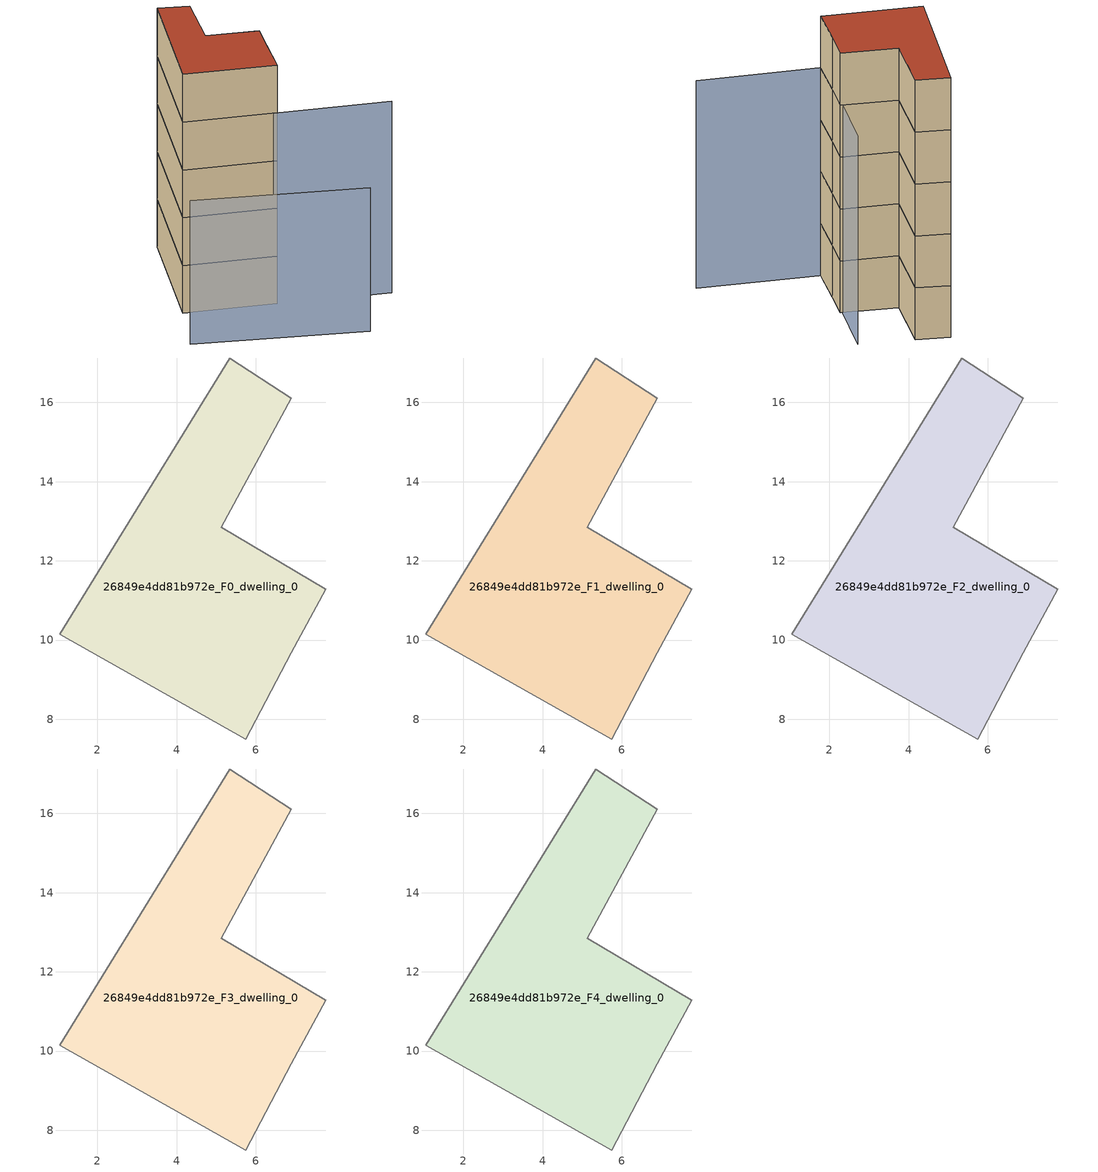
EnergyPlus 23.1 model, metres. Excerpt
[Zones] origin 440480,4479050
26849e4dd81b972e_F0_dwelling_0
 floor ground (EU_floor_Construction): 6.89,16.11 5.13,12.85 7.77,11.28 6.89,9.68 5.75,7.5 1.05,10.15 5.34,17.12 z0
 wall adiabatic (EU_wall_Construction): 7.77,11.28 5.13,12.85 6.89,16.11 5.34,17.12 1.05,10.15 5.75,7.5 6.89,9.68 7.77,11.28 z0:3
26849e4dd81b972e_F1_dwelling_0
 floor to 26849e4dd81b972e_F0_dwelling_0 (EU_floor_Construction): 6.89,16.11 5.13,12.85 7.77,11.28 6.89,9.68 5.75,7.5 1.05,10.15 5.34,17.12 z3
 wall adiabatic (EU_wall_Construction): 7.77,11.28 5.13,12.85 6.89,16.11 5.34,17.12 1.05,10.15 5.75,7.5 6.89,9.68 7.77,11.28 z3:6
26849e4dd81b972e_F2_dwelling_0
 floor to 26849e4dd81b972e_F1_dwelling_0 (EU_floor_Construction): 6.89,16.11 5.13,12.85 7.77,11.28 6.89,9.68 5.75,7.5 1.05,10.15 5.34,17.12 z6
 wall adiabatic (EU_wall_Construction): 7.77,11.28 5.13,12.85 6.89,16.11 5.34,17.12 1.05,10.15 5.75,7.5 6.89,9.68 7.77,11.28 z6:9
26849e4dd81b972e_F3_dwelling_0
 floor to 26849e4dd81b972e_F2_dwelling_0 (EU_floor_Construction): 6.89,16.11 5.13,12.85 7.77,11.28 6.89,9.68 5.75,7.5 1.05,10.15 5.34,17.12 z9
 wall adiabatic (EU_wall_Construction): 7.77,11.28 5.13,12.85 6.89,16.11 5.34,17.12 1.05,10.15 5.75,7.5 6.89,9.68 7.77,11.28 z9:12
26849e4dd81b972e_F4_dwelling_0
 floor to 26849e4dd81b972e_F3_dwelling_0 (EU_floor_Construction): 6.89,16.11 5.13,12.85 7.77,11.28 6.89,9.68 5.75,7.5 1.05,10.15 5.34,17.12 z12
 wall adiabatic (EU_wall_Construction): 7.77,11.28 5.13,12.85 6.89,16.11 5.34,17.12 1.05,10.15 5.75,7.5 6.89,9.68 7.77,11.28 z12:15
 roof outside (EU_roof_Construction): 5.75,7.5 6.89,9.68 7.77,11.28 5.13,12.85 6.89,16.11 5.34,17.12 1.05,10.15 z15
shading: -1.11,7.08 7.43,1.59 z0:9; 11.46,4.29 5.56,7.57 / 5.56,7.57 9.4,14.49 z0:12
[Building]
EU S2 Campaign: North Axis=0; Terrain=City; Solar Distribution=FullExterior
[Site:Location]
Madrid: Latitude=40.5; Longitude=-3.5; Time Zone=1; Elevation=609
[SizingPeriod:WeatherFileDays]
AnnualSizingPeriod: Begin Month=1; Begin Day of Month=1; End Month=12; End Day of Month=31; Day of Week for Start Day=Monday; Use Weather File Daylight Saving Period=No; Use Weather File Rain and Snow Indicators=No
[MATERIAL]
EU_InternalMass_Material: Roughness=MediumRough; Thickness=0.1; Conductivity=1; Density=1800; Specific Heat=900; Thermal Absorptance=0.9; Solar Absorptance=0.7; Visible Absorptance=0.7
[MATERIAL:NOMASS] Roughness=MediumRough; Thermal Absorptance=0.9; Solar Absorptance=0.7; Visible Absorptance=0.7
Name | Thermal Resistance
EU_wall_NoMass | 0.459673
EU_roof_NoMass | 0.495815
EU_floor_NoMass | 0.788942
[CONSTRUCTION]
EU_wall_Construction: EU_wall_NoMass
EU_roof_Construction: EU_roof_NoMass
EU_floor_Construction: EU_floor_NoMass
EU_InternalMass_Construction: EU_InternalMass_Material
[ZONE] Type=1; Multiplier=1; Ceiling Height=autocalculate; Floor Area=autocalculate; Part of Total Floor Area=Yes
Name | Volume
26849e4dd81b972e_F0_dwelling_0 | 90.3029
26849e4dd81b972e_F1_dwelling_0; 26849e4dd81b972e_F2_dwelling_0; 26849e4dd81b972e_F3_dwelling_0; 26849e4dd81b972e_F4_dwelling_0 | 90.3032
[INTERNALMASS] Construction=EU_InternalMass_Construction; Surface Area=30.101
Name | Zone or ZoneList
26849e4dd81b972e_F0_dwelling_0_EU_InternalMass | 26849e4dd81b972e_F0_dwelling_0
26849e4dd81b972e_F1_dwelling_0_EU_InternalMass | 26849e4dd81b972e_F1_dwelling_0
26849e4dd81b972e_F2_dwelling_0_EU_InternalMass | 26849e4dd81b972e_F2_dwelling_0
26849e4dd81b972e_F3_dwelling_0_EU_InternalMass | 26849e4dd81b972e_F3_dwelling_0
26849e4dd81b972e_F4_dwelling_0_EU_InternalMass | 26849e4dd81b972e_F4_dwelling_0
[OTHEREQUIPMENT] Fuel Type=Electricity; Design Level Calculation Method=Watts/Area; Power per Zone Floor Area=1; Fraction Latent=0; Fraction Radiant=0; Fraction Lost=0; Carbon Dioxide Generation Rate=0; EndUse Subcategory=EU_Step8_InternalGains
Name | Zone or ZoneList or Space or SpaceList | Schedule
EU_Step8_InternalGain_26849e4dd81b972e_F0_dwelling_0_f000 | 26849e4dd81b972e_F0_dwelling_0 | EU_Step8_GainSchedule_26849e4dd81b972e_F0_dwelling_0_f000
EU_Step8_InternalGain_26849e4dd81b972e_F1_dwelling_0_f000 | 26849e4dd81b972e_F1_dwelling_0 | EU_Step8_GainSchedule_26849e4dd81b972e_F1_dwelling_0_f000
EU_Step8_InternalGain_26849e4dd81b972e_F2_dwelling_0_f000 | 26849e4dd81b972e_F2_dwelling_0 | EU_Step8_GainSchedule_26849e4dd81b972e_F2_dwelling_0_f000
EU_Step8_InternalGain_26849e4dd81b972e_F3_dwelling_0_f000 | 26849e4dd81b972e_F3_dwelling_0 | EU_Step8_GainSchedule_26849e4dd81b972e_F3_dwelling_0_f000
EU_Step8_InternalGain_26849e4dd81b972e_F4_dwelling_0_f000 | 26849e4dd81b972e_F4_dwelling_0 | EU_Step8_GainSchedule_26849e4dd81b972e_F4_dwelling_0_f000
[ZONEVENTILATION:DESIGNFLOWRATE] Schedule=EU_AlwaysOn; Design Flow Rate Calculation Method=AirChanges/Hour; Air Changes per Hour=0.719161; Ventilation Type=Natural; Fan Pressure Rise=0; Fan Total Efficiency=1; Constant Term Coefficient=1; Temperature Term Coefficient=0; Velocity Term Coefficient=0; Velocity Squared Term Coefficient=0; Minimum Indoor Temperature=-100; Maximum Indoor Temperature=100; Delta Temperature=-100; Minimum Outdoor Temperature=-100; Maximum Outdoor Temperature=100; Maximum Wind Speed=40
Name | Zone or ZoneList or Space or SpaceList
EU_ConstantAir_26849e4dd81b972e_F0_dwelling_0 | 26849e4dd81b972e_F0_dwelling_0
EU_ConstantAir_26849e4dd81b972e_F1_dwelling_0 | 26849e4dd81b972e_F1_dwelling_0
EU_ConstantAir_26849e4dd81b972e_F2_dwelling_0 | 26849e4dd81b972e_F2_dwelling_0
EU_ConstantAir_26849e4dd81b972e_F3_dwelling_0 | 26849e4dd81b972e_F3_dwelling_0
EU_ConstantAir_26849e4dd81b972e_F4_dwelling_0 | 26849e4dd81b972e_F4_dwelling_0
[HVACTEMPLATE:THERMOSTAT] Constant Heating Setpoint=20; Constant Cooling Setpoint=50
EU_HeatOnly_26849e4dd81b972e_F0_dwelling_0; EU_HeatOnly_26849e4dd81b972e_F1_dwelling_0; EU_HeatOnly_26849e4dd81b972e_F2_dwelling_0; EU_HeatOnly_26849e4dd81b972e_F3_dwelling_0; EU_HeatOnly_26849e4dd81b972e_F4_dwelling_0
[HVACTEMPLATE:ZONE:IDEALLOADSAIRSYSTEM] System Availability Schedule=EU_AlwaysOn; Maximum Heating Supply Air Temperature=50; Minimum Cooling Supply Air Temperature=13; Maximum Heating Supply Air Humidity Ratio=0.0156; Minimum Cooling Supply Air Humidity Ratio=0.0077; Heating Limit=NoLimit; Cooling Limit=NoLimit; Heating Availability Schedule=EU_AlwaysOn; Cooling Availability Schedule=EU_CoolingOff; Dehumidification Control Type=ConstantSensibleHeatRatio; Cooling Sensible Heat Ratio=0.7; Dehumidification Setpoint=60; Humidification Control Type=None; Humidification Setpoint=30; Outdoor Air Method=None; Outdoor Air Flow Rate per Person=0.00944; Outdoor Air Flow Rate per Zone Floor Area=0; Outdoor Air Flow Rate per Zone=0; Demand Controlled Ventilation Type=None; Outdoor Air Economizer Type=NoEconomizer; Heat Recovery Type=None; Sensible Heat Recovery Effectiveness=0.7; Latent Heat Recovery Effectiveness=0.65
Name | Template Thermostat
26849e4dd81b972e_F0_dwelling_0 | EU_HeatOnly_26849e4dd81b972e_F0_dwelling_0
26849e4dd81b972e_F1_dwelling_0 | EU_HeatOnly_26849e4dd81b972e_F1_dwelling_0
26849e4dd81b972e_F2_dwelling_0 | EU_HeatOnly_26849e4dd81b972e_F2_dwelling_0
26849e4dd81b972e_F3_dwelling_0 | EU_HeatOnly_26849e4dd81b972e_F3_dwelling_0
26849e4dd81b972e_F4_dwelling_0 | EU_HeatOnly_26849e4dd81b972e_F4_dwelling_0
[SIZING:ZONE] Zone Cooling Design Supply Air Temperature Input Method=SupplyAirTemperature; Zone Cooling Design Supply Air Temperature=13; Zone Heating Design Supply Air Temperature Input Method=SupplyAirTemperature; Zone Heating Design Supply Air Temperature=50; Zone Cooling Design Supply Air Humidity Ratio=0.008; Zone Heating Design Supply Air Humidity Ratio=0.008; Cooling Design Air Flow Method=DesignDay; Cooling Design Air Flow Rate=0; Cooling Minimum Air Flow per Zone Floor Area=0.000762; Cooling Minimum Air Flow=0; Cooling Minimum Air Flow Fraction=0.2; Heating Design Air Flow Method=DesignDay; Heating Design Air Flow Rate=0; Heating Maximum Air Flow per Zone Floor Area=0.002032; Heating Maximum Air Flow=0.141576; Heating Maximum Air Flow Fraction=0.3; Account for Dedicated Outdoor Air System=No; Dedicated Outdoor Air System Control Strategy=NeutralSupplyAir; Dedicated Outdoor Air Low Setpoint Temperature for Design=autosize; Dedicated Outdoor Air High Setpoint Temperature for Design=autosize; Zone Load Sizing Method=Sensible Load Only No Latent Load; Zone Latent Cooling Design Supply Air Humidity Ratio Input Method=HumidityRatioDifference; Zone Cooling Design Supply Air Humidity Ratio Difference=0.005; Zone Latent Heating Design Supply Air Humidity Ratio Input Method=HumidityRatioDifference; Zone Humidification Design Supply Air Humidity Ratio Difference=0.005
26849e4dd81b972e_F0_dwelling_0; 26849e4dd81b972e_F1_dwelling_0; 26849e4dd81b972e_F2_dwelling_0; 26849e4dd81b972e_F3_dwelling_0; 26849e4dd81b972e_F4_dwelling_0
[SCHEDULE:CONSTANT]
Name | Hourly Value
EU_AlwaysOn | 1
EU_CoolingOff | 0
[SCHEDULE:FILE] Column Number=1; Rows to Skip at Top=0; Number of Hours of Data=8760; Column Separator=Comma; Interpolate to Timestep=No; Minutes per Item=60; Adjust Schedule for Daylight Savings=Yes
Name | File
EU_Step8_GainSchedule_26849e4dd81b972e_F0_dwelling_0_f000 | ../../schedules/26849e4dd81b972e/26849e4dd81b972e_F0_dwelling_0_f000_gain.csv
EU_Step8_GainSchedule_26849e4dd81b972e_F1_dwelling_0_f000 | ../../schedules/26849e4dd81b972e/26849e4dd81b972e_F1_dwelling_0_f000_gain.csv
EU_Step8_GainSchedule_26849e4dd81b972e_F2_dwelling_0_f000 | ../../schedules/26849e4dd81b972e/26849e4dd81b972e_F2_dwelling_0_f000_gain.csv
EU_Step8_GainSchedule_26849e4dd81b972e_F3_dwelling_0_f000 | ../../schedules/26849e4dd81b972e/26849e4dd81b972e_F3_dwelling_0_f000_gain.csv
EU_Step8_GainSchedule_26849e4dd81b972e_F4_dwelling_0_f000 | ../../schedules/26849e4dd81b972e/26849e4dd81b972e_F4_dwelling_0_f000_gain.csv
